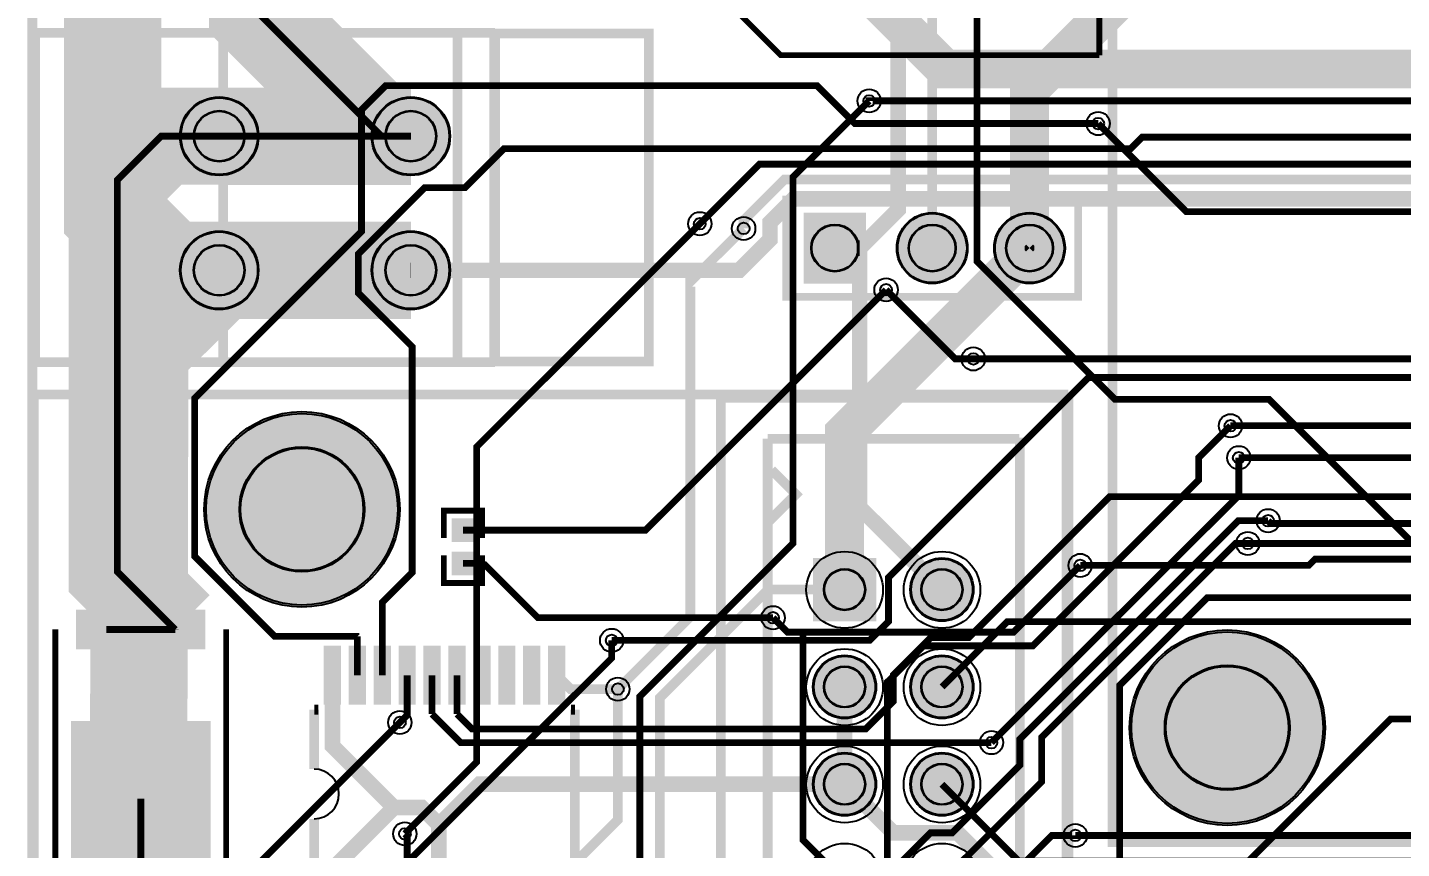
# Model space of a CAD drawing. Header units: millimetres. Extents: x 0 to 210, y -1 to 136.
# Drawn here: x -0.21 to 35.64, y 64.03 to 85.46 of the extents above; entities that cross this region are included whole.
import ezdxf

# ---------------------------------------------------------------- set-up
doc = ezdxf.new("R2010")
doc.units = ezdxf.units.MM
for name, color, linetype, true_color in [('BoardOutLine', 7, 'Continuous', 0xff00ff), ('BottomLayer', 7, 'Continuous', 0x0000ff), ('BottomSolderMaskLayer', 7, 'Continuous', 0xaa00ff), ('Document', 7, 'Continuous', 0xffffff), ('Hole', 7, 'Continuous', 0x222222), ('Multi-Layer', 7, 'Continuous', 0xc0c0c0), ('TopLayer', 7, 'Continuous', 0xff0000), ('TopPasteMaskLayer', 7, 'Continuous', 0x808080), ('TopSilkLayer', 7, 'Continuous', 0xffcc00), ('TopSolderMaskLayer', 7, 'Continuous', 0x800080)]:
    doc.layers.add(name, color=color, linetype=linetype, true_color=true_color)

msp = doc.modelspace()

# ---------------------------------------------------------------- hatches: boundary and pattern name
at = {"layer": 'BottomSolderMaskLayer'}
for points in [[(3.764389128778191, 82.62456184912367, 1), (5.815189230378394, 82.62456184912367, 1)], [(8.764389128778191, 82.62456184912367, 1), (10.815189230378394, 82.62456184912367, 1)], [(20.040233680467054, 80.62971805943607), (21.665836931673766, 80.62971805943607), (21.665836931673766, 78.77891795783592), (20.040233680467054, 78.77891795783592)], [(22.467640335280556, 79.70431800863605, 1), (24.318440436880756, 79.70431800863605, 1)], [(25.00764541529069, 79.70431800863605, 1), (26.85844551689089, 79.70431800863605, 1)], [(3.764389128778191, 79.12443484886967, 1), (5.815189230378394, 79.12443484886967, 1)], [(8.764389128778191, 79.12443484886967, 1), (10.815189230378394, 79.12443484886967, 1)], [(4.398501397002633, 72.88440436880865, 1), (9.500101600203038, 72.88440436880865, 1)], [(21.932839039871396, 71.61534243713652), (21.932839039871396, 69.96454233553641), (20.2820389382714, 69.96454233553641), (20.2820389382714, 71.61534243713652)], [(22.82214884429744, 70.7899161798324, 1), (24.472948945897645, 70.7899161798324, 1)], [(28.541503683007363, 67.18590297180594, 1), (33.64310388620777, 67.18590297180594, 1)], [(20.28214376428731, 68.24991109982227, 1), (21.932943865887513, 68.24991109982227, 1)], [(22.82214884429744, 68.24991109982227, 1), (24.472948945897645, 68.24991109982227, 1)], [(20.28214376428731, 65.70990601981202, 1), (21.932943865887513, 65.70990601981202, 1)], [(22.82214884429744, 65.70990601981202, 1), (24.472948945897645, 65.70990601981202, 1)]]:
    msp.add_hatch(color=256, dxfattribs=at).paths.add_polyline_path(points)
at = {"layer": 'Document'}
msp.add_hatch(color=256, dxfattribs=at).paths.add_polyline_path([(2.7027686055371305, 67.53771907543808), (2.2027686055371305, 68.03771907543819), (3.2027686055371305, 68.03771907543819)])
at = {"layer": 'Multi-Layer'}
for points in [[(3.7897891795782925, 82.62456184912367, 1), (5.7897891795782925, 82.62456184912367, 1)], [(8.789789179578293, 82.62456184912367, 1), (10.789789179578293, 82.62456184912367, 1)], [(20.065633731267326, 80.60431800863603), (21.640436880873494, 80.60431800863603), (21.640436880873494, 78.80431800863596), (20.065633731267326, 78.80431800863596)], [(22.493040386080658, 79.70431800863605, 1), (24.293040386080655, 79.70431800863605, 1)], [(25.03304546609079, 79.70431800863605, 1), (26.833045466090788, 79.70431800863605, 1)], [(3.7897891795782925, 79.12443484886967, 1), (5.7897891795782925, 79.12443484886967, 1)], [(8.789789179578293, 79.12443484886967, 1), (10.789789179578293, 79.12443484886967, 1)], [(21.907442214884213, 71.5899415798832), (21.907442214884213, 69.98994157988318), (20.307442214884304, 69.98994157988318), (20.307442214884304, 71.5899415798832)], [(22.847548895097542, 70.7899161798324, 1), (24.447548895097544, 70.7899161798324, 1)], [(20.30754381508741, 68.24991109982227, 1), (21.90754381508741, 68.24991109982227, 1)], [(22.847548895097542, 68.24991109982227, 1), (24.447548895097544, 68.24991109982227, 1)], [(20.30754381508741, 65.70990601981202, 1), (21.90754381508741, 65.70990601981202, 1)], [(22.847548895097542, 65.70990601981202, 1), (24.447548895097544, 65.70990601981202, 1)]]:
    msp.add_hatch(color=256, dxfattribs=at).paths.add_polyline_path(points)
at = {"layer": 'TopLayer'}
for points in [[(11.420218440436884, 72.05651511303017), (10.880213360426524, 72.05651511303017), (10.880213360426524, 72.62214884429773), (11.420218440436884, 72.62214884429773)], [(11.420218440436884, 71.75648971297937), (10.880213360426524, 71.75648971297937), (10.880213360426524, 71.19085598171205), (11.420218440436884, 71.19085598171205)], [(1.0927609855218634, 69.2475488950978), (1.0927609855218634, 70.2475488950978), (2.5927609855218634, 70.2475488950978), (2.5927609855218634, 69.2475488950978)], [(2.8927863855726628, 69.2475488950978), (2.8927863855726628, 70.2475488950978), (4.392786385572663, 70.2475488950978), (4.392786385572663, 69.2475488950978)], [(7.5441706883411825, 69.302794005588), (7.9439674879349695, 69.302794005588), (7.9439674879349695, 67.80927101854206), (7.5441706883411825, 67.80927101854206)], [(8.194411988823731, 69.302794005588), (8.594208788417518, 69.302794005588), (8.594208788417518, 67.80927101854206), (8.194411988823731, 67.80927101854206)], [(8.84414528829052, 69.302794005588), (9.244196088392073, 69.302794005588), (9.244196088392073, 67.80927101854206), (8.84414528829052, 67.80927101854206)], [(9.494132588265074, 69.302794005588), (9.894183388366628, 69.302794005588), (9.894183388366628, 67.80927101854206), (9.494132588265074, 67.80927101854206)], [(10.14411988823963, 69.302794005588), (10.544170688341183, 69.302794005588), (10.544170688341183, 67.80927101854206), (10.14411988823963, 67.80927101854206)], [(10.794107188214184, 69.302794005588), (11.194157988315737, 69.302794005588), (11.194157988315737, 67.80927101854206), (10.794107188214184, 67.80927101854206)], [(11.444094488188739, 69.302794005588), (11.84414528829052, 69.302794005588), (11.84414528829052, 67.80927101854206), (11.444094488188739, 67.80927101854206)], [(12.094081788163521, 69.302794005588), (12.494132588265074, 69.302794005588), (12.494132588265074, 67.80927101854206), (12.094081788163521, 67.80927101854206)], [(12.744069088138076, 69.302794005588), (13.14411988823963, 69.302794005588), (13.14411988823963, 67.80927101854206), (12.744069088138076, 67.80927101854206)], [(13.39405638811263, 69.302794005588), (13.794107188214412, 69.302794005588), (13.794107188214412, 67.80927101854206), (13.39405638811263, 67.80927101854206)], [(4.542773685547218, 63.32791465582932), (4.542773685547218, 67.3279146558292), (0.9427736855473086, 67.3279146558292), (0.9427736855473086, 63.32791465582932)]]:
    msp.add_hatch(color=256, dxfattribs=at).paths.add_polyline_path(points)
at = {"layer": 'TopPasteMaskLayer'}
for points in [[(11.380213360426524, 72.04150368300736), (10.920218440436656, 72.04150368300736), (10.880213360426524, 72.08150876301761), (10.880213360426524, 72.5821437642876), (10.920218440436656, 72.62214884429773), (11.380213360426524, 72.62214884429773), (11.420218440436884, 72.5821437642876), (11.420218440436884, 72.08150876301761)], [(11.380213360426524, 71.77150114300218), (10.920218440436656, 71.77150114300218), (10.880213360426524, 71.73149606299216), (10.880213360426524, 71.23086106172207), (10.920218440436656, 71.19085598171205), (11.380213360426524, 71.19085598171205), (11.420218440436884, 71.23086106172207), (11.420218440436884, 71.73149606299216)], [(1.0927609855218634, 69.2475488950978), (1.0927609855218634, 70.2475488950978), (2.5927609855218634, 70.2475488950978), (2.5927609855218634, 69.2475488950978)], [(2.8927863855726628, 69.2475488950978), (2.8927863855726628, 70.2475488950978), (4.392786385572663, 70.2475488950978), (4.392786385572663, 69.2475488950978)], [(7.5441706883411825, 69.302794005588), (7.9439674879349695, 69.302794005588), (7.9439674879349695, 67.80927101854206), (7.5441706883411825, 67.80927101854206)], [(8.194411988823731, 69.302794005588), (8.594208788417518, 69.302794005588), (8.594208788417518, 67.80927101854206), (8.194411988823731, 67.80927101854206)], [(8.84414528829052, 69.302794005588), (9.244196088392073, 69.302794005588), (9.244196088392073, 67.80927101854206), (8.84414528829052, 67.80927101854206)], [(9.494132588265074, 69.302794005588), (9.894183388366628, 69.302794005588), (9.894183388366628, 67.80927101854206), (9.494132588265074, 67.80927101854206)], [(10.14411988823963, 69.302794005588), (10.544170688341183, 69.302794005588), (10.544170688341183, 67.80927101854206), (10.14411988823963, 67.80927101854206)], [(10.794107188214184, 69.302794005588), (11.194157988315737, 69.302794005588), (11.194157988315737, 67.80927101854206), (10.794107188214184, 67.80927101854206)], [(11.444094488188739, 69.302794005588), (11.84414528829052, 69.302794005588), (11.84414528829052, 67.80927101854206), (11.444094488188739, 67.80927101854206)], [(12.094081788163521, 69.302794005588), (12.494132588265074, 69.302794005588), (12.494132588265074, 67.80927101854206), (12.094081788163521, 67.80927101854206)], [(12.744069088138076, 69.302794005588), (13.14411988823963, 69.302794005588), (13.14411988823963, 67.80927101854206), (12.744069088138076, 67.80927101854206)], [(13.39405638811263, 69.302794005588), (13.794107188214412, 69.302794005588), (13.794107188214412, 67.80927101854206), (13.39405638811263, 67.80927101854206)], [(4.542773685547218, 63.32791465582932), (4.542773685547218, 67.3279146558292), (0.9427736855473086, 67.3279146558292), (0.9427736855473086, 63.32791465582932)]]:
    msp.add_hatch(color=256, dxfattribs=at).paths.add_polyline_path(points)
at = {"layer": 'TopSilkLayer'}
msp.add_hatch(color=256, dxfattribs=at).paths.add_polyline_path([(2.7227584455167744, 67.54767589535174), (2.2227584455167744, 68.04767589535174), (3.2227584455167744, 68.04767589535174)])
at = {"layer": 'TopSolderMaskLayer'}
for points in [[(3.764389128778191, 82.62456184912367, 1), (5.815189230378394, 82.62456184912367, 1)], [(8.764389128778191, 82.62456184912367, 1), (10.815189230378394, 82.62456184912367, 1)], [(20.040233680467054, 80.62971805943607), (21.665836931673766, 80.62971805943607), (21.665836931673766, 78.77891795783592), (20.040233680467054, 78.77891795783592)], [(22.467640335280556, 79.70431800863605, 1), (24.318440436880756, 79.70431800863605, 1)], [(25.00764541529069, 79.70431800863605, 1), (26.85844551689089, 79.70431800863605, 1)], [(3.764389128778191, 79.12443484886967, 1), (5.815189230378394, 79.12443484886967, 1)], [(8.764389128778191, 79.12443484886967, 1), (10.815189230378394, 79.12443484886967, 1)], [(4.398501397002633, 72.88440436880865, 1), (9.500101600203038, 72.88440436880865, 1)], [(11.4444665356325, 72.0299107700755), (10.855965265230907, 72.0299107700755), (10.855965265230907, 72.64875557672099), (11.4444665356325, 72.64875557672099)], [(11.4444665356325, 71.78309405593404), (10.855965265230907, 71.78309405593404), (10.855965265230907, 71.16424924928867), (11.4444665356325, 71.16424924928867)], [(21.932839039871396, 71.61534243713652), (21.932839039871396, 69.96454233553641), (20.2820389382714, 69.96454233553641), (20.2820389382714, 71.61534243713652)], [(22.82214884429744, 70.7899161798324, 1), (24.472948945897645, 70.7899161798324, 1)], [(1.0546551028585327, 69.23061724833121), (1.0546551028585327, 70.26448398273135), (2.6308552552588935, 70.26448398273135), (2.6308552552588935, 69.23061724833121)], [(2.8546895351853436, 69.23061724833121), (2.8546895351853436, 70.26448398273135), (4.4308896875857045, 70.26448398273135), (4.4308896875857045, 69.23061724833121)], [(28.541503683007363, 67.18590297180594, 1), (33.64310388620777, 67.18590297180594, 1)], [(7.5187835407928105, 69.32819578428268), (7.9693546354833416, 69.32819578428268), (7.9693546354833416, 67.78387269563655), (7.5187835407928105, 67.78387269563655)], [(8.169024841275359, 69.32819578428268), (8.61959593596589, 69.32819578428268), (8.61959593596589, 67.78387269563655), (8.169024841275359, 67.78387269563655)], [(8.818725882612853, 69.32819578428268), (9.269583235940445, 69.32819578428268), (9.269583235940445, 67.78387269563655), (8.818725882612853, 67.78387269563655)], [(9.468713182587635, 69.32819578428268), (9.919570535915, 69.32819578428268), (9.919570535915, 67.78387269563655), (9.468713182587635, 67.78387269563655)], [(10.118732740691257, 69.32819578428268), (10.56959009401885, 69.32819578428268), (10.56959009401885, 67.78387269563655), (10.118732740691257, 67.78387269563655)], [(10.768687782536745, 69.32819578428268), (11.219545135864337, 69.32819578428268), (11.219545135864337, 67.78387269563655), (10.768687782536745, 67.78387269563655)], [(11.4186750825113, 69.32819578428268), (11.869532435838892, 69.32819578428268), (11.869532435838892, 67.78387269563655), (11.4186750825113, 67.78387269563655)], [(12.068662382486082, 69.32819578428268), (12.519519735813446, 69.32819578428268), (12.519519735813446, 67.78387269563655), (12.068662382486082, 67.78387269563655)], [(12.718649682460637, 69.32819578428268), (13.169507035788001, 69.32819578428268), (13.169507035788001, 67.78387269563655), (12.718649682460637, 67.78387269563655)], [(13.368636982435191, 69.32819578428268), (13.819494335762784, 69.32819578428268), (13.819494335762784, 67.78387269563655), (13.368636982435191, 67.78387269563655)], [(20.28214376428731, 68.24991109982227, 1), (21.932943865887513, 68.24991109982227, 1)], [(22.82214884429744, 68.24991109982227, 1), (24.472948945897645, 68.24991109982227, 1)], [(4.565633408686153, 63.29969273558629), (4.565633408686153, 67.3561372929197), (0.9199133172458005, 67.3561372929197), (0.9199133172458005, 63.29969273558629)], [(20.28214376428731, 65.70990601981202, 1), (21.932943865887513, 65.70990601981202, 1)], [(22.82214884429744, 65.70990601981202, 1), (24.472948945897645, 65.70990601981202, 1)]]:
    msp.add_hatch(color=256, dxfattribs=at).paths.add_polyline_path(points)

# ---------------------------------------------------------------- linework, layer by layer
at = {"layer": 'BoardOutLine', "const_width": 0.25400050800101603}
msp.add_lwpolyline([(-0.08600457200918754, 135.62519685039376), (209.9139954279908, 135.62519685039376), (209.9139954279908, -0.3748031496063504), (-0.08600457200918754, -0.3748031496063504), (-0.08600457200918754, 135.62519685039376)], close=True, dxfattribs=at)
at = {"layer": 'BottomLayer'}
for points, const_width in [([(9.40017780035555, 125.70393700787406), (9.73037846075681, 125.70393700787406), (23.393065786131274, 112.04124968249937), (23.393065786131274, 79.70444500888993)], 0.25400050800101603), ([(42.417703835407565, 69.95082550165102), (41.14643129286242, 68.67955295910588), (39.256413512827066, 68.67955295910588), (32.181483362966674, 75.75448310896616), (28.163449326898444, 75.75448310896616), (24.56172212344427, 79.35621031242067), (24.56172212344427, 118.56576073152144), (25.748666497332806, 119.7527051054102)], 0.17780035560071122), ([(22.50482600965188, 111.93812547625089), (22.50482600965188, 80.70825501651007), (21.501016002031974, 79.70444500888993)], 0.40640081280162565), ([(4.790043180086286, 102.99870459740919), (2.0061976123952263, 100.21485902971813), (2.0061976123952263, 80.61109982219955), (3.4946405892810617, 79.12265684531371), (4.790043180086286, 79.12265684531371)], 2.54000508001016), ([(4.790068580136904, 102.99883159766318), (2.006223012445844, 100.21498602997201), (2.006223012445844, 80.61122682245366), (3.4946659893319065, 79.1227838455676), (4.787782575564961, 79.1227838455676)], 0.40640081280162565), ([(61.696723393446746, 97.10439420878834), (56.59131318262621, 91.99898399796791), (34.08686817373632, 91.99898399796791), (25.933299466598783, 83.8454152908306), (25.933299466598783, 79.70533401066803)], 1.0160020320040641), ([(33.56197612395226, 91.47406654813301), (25.933324866649627, 83.8454152908306), (25.933324866649627, 79.70546101092202)], 0.25400050800101603), ([(5.790805181610267, 87.47673355346706), (5.790805181610267, 85.86129032258066), (9.028270256540509, 82.62382524765053), (9.789814579629137, 82.62382524765053)], 2.54000508001016), ([(5.790830581661112, 87.47686055372117), (5.790830581661112, 85.86141732283465), (9.02755905511799, 82.62468884937766)], 0.17780035560071122), ([(4.789662179324296, 82.62468884937766), (9.789662179324296, 82.62468884937766)], 2.54000508001016), ([(21.749174498348793, 83.54645669291335), (19.76111252222495, 81.55839471678951), (19.76111252222495, 71.99959359918716), (15.76492252984508, 68.00340360680718), (15.76492252984508, 58.41590043180088), (14.555626111252195, 57.20660401320811), (14.555626111252195, 56.76515113030223)], 0.17780035560071122), ([(27.724028448056742, 82.95463550927104), (30.021463042925916, 80.65720091440187), (42.921132842265706, 80.65720091440187), (43.71793243586467, 79.86040132080257), (49.69735839471673, 79.86040132080257), (50.873634747269534, 78.68412496824988)], 0.17780035560071122), ([(4.789560579120916, 82.62468884937766), (4.789814579629137, 82.62468884937766)], 0.17780035560071122), ([(4.789814579629137, 82.62468884937766), (9.02755905511799, 82.62468884937766)], 0.17780035560071122), ([(9.02755905511799, 82.62468884937766), (9.789560579120916, 82.62468884937766)], 0.17780035560071122), ([(9.02755905511799, 82.62468884937766), (9.028321056641971, 82.62392684785368), (9.789814579629137, 82.62392684785368)], 0.17780035560071122), ([(9.789560579120916, 82.62468884937766), (9.789814579629137, 82.62468884937766)], 0.17780035560071122), ([(8.686410972821704, 11.241021082042153), (3.9112014224026552, 11.241021082042153), (2.5395986791972973, 12.612623825247624), (2.717399034797836, 77.05255270510543), (4.790043180086286, 79.12265684531371)], 2.54000508001016), ([(4.789662179324296, 79.12456184912367), (9.789662179324296, 79.12456184912367)], 2.54000508001016), ([(17.330073660147036, 80.33944627889252), (11.50787401574803, 74.51724663449329), (11.50787401574803, 66.28940817881642), (9.633350266700518, 64.4148844297689)], 0.17780035560071122), ([(18.473583947167754, 80.21600203200398), (17.083185166370185, 78.82560325120653), (17.082931165862192, 78.82560325120653), (17.082931165862192, 70.08366776733544), (15.191389382778652, 68.19212598425202)], 0.25400050800101603), ([(20.85306070612114, 79.70444500888993), (21.42303784607566, 79.70444500888993)], 0.40640081280162565), ([(21.501016002031974, 79.70444500888993), (21.42303784607566, 79.70444500888993)], 0.40640081280162565), ([(21.501016002031974, 79.70444500888993), (21.501016002031974, 72.93660147320293), (23.647574295148388, 70.79004318008629)], 0.40640081280162565), ([(25.933070866141634, 79.70444500888993), (25.933324866649627, 79.70469900939804), (25.933324866649627, 79.70546101092202)], 0.25400050800101603), ([(4.787782575564961, 79.1227838455676), (4.790068580136904, 79.1227838455676), (2.717424434848681, 77.05267970535942), (2.539624079248142, 12.612750825501621), (3.9112268224535, 11.24114808229615), (8.68643637287255, 11.24114808229615)], 0.40640081280162565), ([(4.787782575564961, 79.1227838455676), (4.789560579120916, 79.12456184912367)], 0.40640081280162565), ([(4.789560579120916, 79.12456184912367), (4.789814579629137, 79.12456184912367)], 0.40640081280162565), ([(4.789814579629137, 79.12456184912367), (9.789560579120916, 79.12456184912367)], 0.40640081280162565), ([(9.789560579120916, 79.12456184912367), (9.789814579629137, 79.12456184912367)], 0.40640081280162565), ([(22.190119380238684, 78.61503683007368), (23.99326898653794, 76.81188722377442), (24.466979933959692, 76.81188722377442)], 0.17780035560071122), ([(17.305943611887187, 58.54975869951738), (20.6562103124204, 61.90002540005071), (21.352933705867372, 61.90002540005071), (22.2205994411986, 62.76769113538228), (22.2205994411986, 68.37221234442472), (23.1703073406145, 69.32192024384051), (26.019939039877954, 69.32192024384051), (30.34556769113533, 73.64754889509777), (30.34556769113533, 74.23632207264416), (31.175895351790587, 75.06664973329941)], 0.17780035560071122), ([(24.939674879349468, 66.79537719075438), (31.393319786639495, 73.24902209804418), (31.393319786639495, 74.23200406400815)], 0.17780035560071122), ([(21.107569215138255, 60.63002286004564), (22.57823215646431, 62.1006858013717), (22.57823215646431, 63.66786893573783), (23.350393700787208, 64.44003048006084), (23.915290830581625, 64.44003048006084), (25.678054356108532, 66.20279400558798), (25.678054356108532, 66.88580137160272), (31.380365760731365, 72.58811277622556), (32.15811531623058, 72.58811277622556)], 0.17780035560071122), ([(23.647574295148388, 63.170027940055775), (26.24803149606305, 65.77048514097032), (26.24803149606305, 66.93279146558291), (31.309499618999098, 71.99425958851907), (31.628778257556405, 71.99425958851907)], 0.17780035560071122), ([(20.023495046990092, 69.67955295910588), (25.513970027939877, 69.67955295910588), (27.255397510794865, 71.42098044196086)], 0.17780035560071122), ([(21.107569215138255, 70.79004318008629), (19.1108712217424, 70.79004318008629), (16.28460756921504, 67.96377952755904), (16.28460756921504, 58.018643637287255), (15.81496062992096, 57.5489966979934)], 0.25400050800101603), ([(21.107569215138255, 53.01000762001513), (22.578994157988063, 54.48143256286505), (22.578994157988063, 56.148945897891736), (23.25006350012677, 56.82001524003044), (24.006985013969825, 56.82001524003044), (28.284861569723034, 61.09789179578354), (28.284861569723034, 68.29423418846841), (30.56807213614411, 70.57744475488948), (36.54749809499617, 70.57744475488948)], 0.17780035560071122), ([(20.023495046990092, 69.67955295910588), (19.616332232664263, 69.67955295910588), (19.24066548133078, 70.05521971043947)], 0.17780035560071122), ([(21.107569215138255, 63.170027940055775), (20.023495046990092, 64.25410210820417), (20.023495046990092, 69.67955295910588)], 0.17780035560071122), ([(9.289941579883134, 61.10830581661162), (9.289941579883134, 63.26045212090423), (15.031115062230128, 69.00162560325123), (15.031115062230128, 69.46365252730504)], 0.17780035560071122), ([(15.191389382778652, 68.19212598425202), (15.191389382778652, 64.77810515621024), (14.032131064262103, 63.618846837693695)], 0.25400050800101603), ([(21.107569215138255, 68.25003810007615), (21.107569215138255, 65.71003302006602)], 0.40640081280162565), ([(15.698374396748704, 3.9216154432308485), (14.837058674117316, 3.9216154432308485), (11.327279654559106, 7.431394462788944), (11.327279654559106, 20.05344170688329), (10.909956819913532, 20.47076454152898), (10.909956819913532, 33.22540005080009), (10.097409194818283, 34.03794767589534), (10.097409194818283, 39.75803911607818), (5.491363982727762, 44.3640843281687), (5.491363982727762, 63.31023622047246), (9.50279400558793, 67.32166624333252)], 0.17780035560071122), ([(39.87769875539743, 67.41082042164089), (35.355981711963295, 67.41082042164089), (29.438785877571718, 61.49362458724909)], 0.17780035560071122), ([(27.127889255778427, 64.37246634493272), (27.127889255778427, 64.37221234442461), (26.51778003556001, 64.37221234442461), (24.045593091185992, 61.90002540005071), (23.338963677927268, 61.90002540005071), (22.22136144272281, 60.782423164846364), (22.22136144272281, 59.20381000761995), (21.107569215138255, 58.09001778003551)], 0.17780035560071122)]:
    msp.add_lwpolyline(points, dxfattribs=dict(at, const_width=const_width))
at = {"layer": 'BottomSolderMaskLayer'}
for centre, radius in [((4.7897891795782925, 82.62456184912367), 1.0254000508001015), ((9.789789179578293, 82.62456184912367), 1.0254000508001015), ((4.789662179324296, 82.62458724917451), 0.6665230556267565), ((9.789662179324296, 82.62458724917451), 0.6665230556267565), ((20.853035306070524, 79.70431800863605), 0.6193548387096774), ((23.393040386080656, 79.70431800863605), 0.9254000508001016), ((23.393040386080656, 79.70431800863605), 0.6169333672000678), ((25.93304546609079, 79.70431800863605), 0.9254000508001016), ((25.93304546609079, 79.70431800863605), 0.6169333672000678), ((4.7897891795782925, 79.12443484886967), 1.0254000508001015), ((9.789789179578293, 79.12443484886967), 1.0254000508001015), ((4.789662179324296, 79.12456184912367), 0.6665230556267565), ((9.789662179324296, 79.12456184912367), 0.6665230556267565), ((6.949301498602836, 72.88440436880865), 2.550800101600203), ((6.948158496316864, 72.88435356870707), 1.63251206502413), ((23.647548895097543, 70.7899161798324), 0.8254000508001016), ((21.10744221488426, 70.78994157988313), 0.5416622317115601), ((23.64744729489439, 70.78994157988313), 0.5416622317115601), ((31.092303784607566, 67.18590297180594), 2.550800101600203), ((21.10754381508741, 68.24991109982227), 0.8254000508001016), ((23.647548895097543, 68.24991109982227), 0.8254000508001016), ((21.10744221488426, 68.249936499873), 0.5416622317115601), ((23.64744729489439, 68.249936499873), 0.5416622317115601), ((31.09146558293105, 67.18585217170425), 1.63251206502413), ((21.10754381508741, 65.70990601981202), 0.8254000508001016), ((23.647548895097543, 65.70990601981202), 0.8254000508001016), ((21.10744221488426, 65.70993141986276), 0.5416622317115601), ((23.64744729489439, 65.70993141986276), 0.5416622317115601)]:
    msp.add_circle(centre, radius, dxfattribs=at)
at = {"layer": 'Hole'}
for centre in [(21.74914909829795, 83.54632969265936), (27.724003048005898, 82.95450850901705), (17.33004826009619, 80.33931927863853), (18.47355854711691, 80.21587503174999), (22.19009398018784, 78.61490982981968), (24.466954533909075, 76.81176022352054), (31.17586995173974, 75.06652273304553), (31.39329438658865, 74.23187706375415), (32.15808991617973, 72.58798577597156), (31.628752857505788, 71.99413258826519), (27.25537211074402, 71.42085344170687), (19.240640081280162, 70.05509271018548), (15.031089662179284, 69.46352552705105), (15.191363982728035, 68.19199898399802), (9.502768605537085, 67.3215392430784), (24.93964947929885, 66.79525019050027), (9.633324866649673, 64.4147574295148), (27.127863855727583, 64.37233934467872)]:
    msp.add_circle(centre, 0.15240030480060962, dxfattribs=at)
at = {"layer": 'Multi-Layer'}
for centre, radius in [((4.7897891795782925, 82.62456184912367), 1), ((9.789789179578293, 82.62456184912367), 1), ((21.74914909829795, 83.54632969265936), 0.30480060960121924), ((4.789662179324296, 82.62458724917451), 0.6500127000254001), ((9.789662179324296, 82.62458724917451), 0.6500127000254001), ((27.724003048005898, 82.95450850901705), 0.30480060960121924), ((17.33004826009619, 80.33931927863853), 0.30480060960121924), ((18.47355854711691, 80.21587503174999), 0.30480060960121924), ((23.393040386080656, 79.70431800863605), 0.9000000000000001), ((25.93304546609079, 79.70431800863605), 0.9000000000000001), ((4.7897891795782925, 79.12443484886967), 1), ((9.789789179578293, 79.12443484886967), 1), ((20.853035306070524, 79.70431800863605), 0.6000000000000001), ((23.393040386080656, 79.70431800863605), 0.6000000000000001), ((25.93304546609079, 79.70431800863605), 0.6000000000000001), ((4.789662179324296, 79.12456184912367), 0.6500127000254001), ((9.789662179324296, 79.12456184912367), 0.6500127000254001), ((22.19009398018784, 78.61490982981968), 0.30480060960121924), ((24.466954533909075, 76.81176022352054), 0.30480060960121924), ((6.949301498602836, 72.88440436880865), 2.5), ((31.17586995173974, 75.06652273304553), 0.30480060960121924), ((6.948158496316864, 72.88435356870707), 1.6), ((31.39329438658865, 74.23187706375415), 0.30480060960121924), ((32.15808991617973, 72.58798577597156), 0.30480060960121924), ((31.628752857505788, 71.99413258826519), 0.30480060960121924), ((27.25537211074402, 71.42085344170687), 0.30480060960121924), ((23.647548895097543, 70.7899161798324), 0.8), ((21.10744221488426, 70.78994157988313), 0.5249936499873), ((23.64744729489439, 70.78994157988313), 0.5249936499873), ((19.240640081280162, 70.05509271018548), 0.30480060960121924), ((15.031089662179284, 69.46352552705105), 0.30480060960121924), ((31.092303784607566, 67.18590297180594), 2.5), ((21.10754381508741, 68.24991109982227), 0.8), ((23.647548895097543, 68.24991109982227), 0.8), ((15.191363982728035, 68.19199898399802), 0.30480060960121924), ((21.10744221488426, 68.249936499873), 0.5249936499873), ((23.64744729489439, 68.249936499873), 0.5249936499873), ((31.09146558293105, 67.18585217170425), 1.6), ((9.502768605537085, 67.3215392430784), 0.30480060960121924), ((24.93964947929885, 66.79525019050027), 0.30480060960121924), ((21.10754381508741, 65.70990601981202), 0.8), ((23.647548895097543, 65.70990601981202), 0.8), ((21.10744221488426, 65.70993141986276), 0.5249936499873), ((23.64744729489439, 65.70993141986276), 0.5249936499873), ((9.633324866649673, 64.4147574295148), 0.30480060960121924), ((27.127863855727583, 64.37233934467872), 0.30480060960121924)]:
    msp.add_circle(centre, radius, dxfattribs=at)
at = {"layer": 'TopLayer'}
for points, const_width in [([(18.134899669799097, 89.96708153416296), (23.723012446024768, 84.37896875793751), (44.348488696977256, 84.37896875793751), (47.19326898653776, 87.22374904749813), (50.72273304546593, 87.22374904749813)], 1.0160020320040641), ([(18.13525527051047, 89.96682753365508), (23.723012446024768, 84.37907035814067), (44.34861569723125, 84.37907035814067), (47.19316738633461, 87.22387604775213), (50.722758445516774, 87.22387604775213)], 0.40640081280162565), ([(48.51930403860797, 85.51292862585728), (46.55308610617203, 83.54671069342146), (21.749174498348793, 83.54671069342146), (21.749174498348793, 83.54645669291335)], 0.17780035560071122), ([(4.790043180086286, 82.62532385064776), (3.276200152400179, 82.62532385064776), (2.133197866395676, 81.48232156464314), (2.133197866395676, 71.25880111760227), (3.6419608839216835, 69.7474980949961)], 2.54000508001016), ([(8.39433578867147, 69.56982473964956), (8.392811785623508, 69.57134874269752), (6.232537465074756, 69.57134874269752), (4.148717297434359, 71.6551689103378), (4.148717297434359, 75.78343916687834), (8.503048006095923, 80.13776987553968), (8.503048006095923, 83.31607823215643), (9.128651257302408, 83.94168148336291), (20.389763779527357, 83.94168148336291), (21.376809753619227, 82.95463550927104), (27.724028448056742, 82.95463550927104)], 0.17780035560071122), ([(4.789814579629137, 82.62545085090164), (3.2762255524510238, 82.62545085090164), (2.1332232664462936, 81.48244856489703), (2.1332232664462936, 71.25892811785616), (3.6419862839725283, 69.74762509525021)], 0.17780035560071122), ([(4.789814579629137, 82.62468884937766), (4.789814579629137, 82.62545085090164)], 0.17780035560071122), ([(4.790068580136904, 82.62545085090164), (4.789814579629137, 82.62545085090164)], 0.17780035560071122), ([(43.24599949199887, 82.51546863093722), (43.16268732537469, 82.59878079756152), (28.872110744221345, 82.59878079756152), (28.574422148844178, 82.30109220218446), (12.226187452374916, 82.30109220218446), (11.206121412242737, 81.2810261620524), (10.152019304038504, 81.2810261620524), (8.419989839979507, 79.5489966979934), (8.419989839979507, 78.5352806705614), (9.822580645161224, 77.13268986537969), (9.822580645161224, 71.23657607315215), (9.044323088646024, 70.45831851663706), (9.044323088646024, 68.55610871221745)], 0.17780035560071122), ([(42.35217170434339, 82.02550165100331), (42.22009144018284, 81.89342138684276), (18.8840487680975, 81.89342138684276), (17.330073660147036, 80.33944627889252)], 0.17780035560071122), ([(18.473583947167754, 80.21600203200398), (18.473583947167754, 80.42606045212096), (19.54495808991601, 81.49743459486922), (42.015621031241835, 81.49743459486922), (42.18224536449043, 81.33081026162051), (43.434213868427605, 81.33081026162051)], 0.25400050800101603), ([(9.789814579629137, 79.12456184912367), (18.354711709423327, 79.12456184912367), (19.1611633223265, 79.93101346202695), (19.1611633223265, 80.37602235204474), (19.77254254508489, 80.98740157480313), (40.037973075945956, 80.98740157480313), (40.40652781305539, 80.6188468376937)], 0.40640081280162565), ([(25.933299466598783, 79.70533401066803), (21.10754381508741, 74.87957835915665), (21.10754381508741, 70.7899161798324)], 1.0160020320040641), ([(25.93281686563364, 79.70495300990603), (21.107569215138255, 74.87970535941065), (21.107569215138255, 70.79004318008629)], 0.25400050800101603), ([(25.933324866649627, 79.70546101092202), (25.93281686563364, 79.70495300990603)], 0.25400050800101603), ([(25.933070866141634, 79.70444500888993), (25.93281686563364, 79.70469900939804), (25.93281686563364, 79.70495300990603)], 0.25400050800101603), ([(22.190119380238684, 78.61503683007368), (15.914528829057645, 72.33944627889264), (11.150241300482548, 72.33944627889264)], 0.17780035560071122), ([(24.466979933959692, 76.81188722377442), (47.33616967233911, 76.81188722377442)], 0.17780035560071122), ([(47.24422148844269, 75.06664973329941), (47.24422148844269, 75.32344424688858), (46.24218948437874, 76.32547625095242), (27.471043942087817, 76.32547625095242), (22.25133350266674, 71.10576581153168), (22.25133350266674, 69.95438150876294), (21.76060452120896, 69.46365252730504), (15.031115062230128, 69.46365252730504)], 0.17780035560071122), ([(43.434213868427605, 75.06664973329941), (31.175895351790587, 75.06664973329941)], 0.17780035560071122), ([(42.449961899923665, 74.23200406400815), (31.393319786639495, 74.23200406400815)], 0.17780035560071122), ([(10.994284988569916, 67.54239268478545), (11.383921767843276, 67.15275590551187), (21.65849631699257, 67.15275590551187), (22.377571755143435, 67.87183134366273), (22.377571755143435, 68.5627127254254), (23.354457708915106, 69.5395986791973), (24.34836169672326, 69.5395986791973), (28.024003048005852, 73.21524003048), (44.315849631699166, 73.21524003048), (44.861442722885386, 72.66964693929378), (59.97218694437379, 72.66964693929378)], 0.17780035560071122), ([(43.55689611379216, 72.51623063246132), (32.22999745999482, 72.51623063246132), (32.15811531623058, 72.58811277622556)], 0.17780035560071122), ([(31.628778257556405, 71.99425958851907), (43.268097536195, 71.99425958851907), (43.319405638811304, 71.942951485903), (43.794640589281016, 71.942951485903), (43.86855473710921, 72.0168656337313), (59.780162560324925, 72.0168656337313), (59.85966471932943, 72.09636779273558), (60.20993141986264, 72.09636779273558), (60.4011938023873, 72.28763017526035)], 0.17780035560071122), ([(11.150241300482548, 71.47381254762502), (11.68719837439653, 71.47381254762502)], 0.17780035560071122), ([(19.24066548133078, 70.05521971043947), (13.1057912115823, 70.05521971043947), (11.68719837439653, 71.47381254762502)], 0.17780035560071122), ([(27.255397510794865, 71.42098044196086), (33.21805943611889, 71.42098044196086), (33.382651765303535, 71.58557277114551), (58.56299212598401, 71.58557277114551), (60.19773939547872, 69.95082550165102)], 0.17780035560071122), ([(1.8431292862583177, 69.74851409702808), (3.6432308864616516, 69.74851409702808)], 2.54000508001016), ([(23.647574295148388, 68.25003810007615), (25.352425704851157, 69.95488950977892), (36.478155956311866, 69.95488950977892), (37.752222504444944, 68.68082296164596), (43.687706375412745, 68.68082296164596), (44.9577089154177, 69.95082550165102)], 0.17780035560071122), ([(50.03771907543819, 69.95082550165102), (48.76771653543301, 68.68082296164596), (44.375285750571265, 68.68082296164596), (43.687706375412745, 67.9932435864871), (43.687706375412745, 66.72044704089399), (41.33972567945125, 64.37246634493272), (27.127889255778427, 64.37246634493272)], 0.17780035560071122), ([(1.8439166878333708, 69.74864109728219), (1.842900685801169, 69.74762509525021)], 0.17780035560071122), ([(1.8431546863091626, 69.74864109728219), (1.8439166878333708, 69.74864109728219)], 0.17780035560071122), ([(1.8439166878333708, 69.74864109728219), (3.6424942849885156, 69.74864109728219)], 0.17780035560071122), ([(3.6424942849885156, 69.74762509525021), (3.6419862839725283, 69.74762509525021)], 0.17780035560071122), ([(3.6424942849885156, 69.74762509525021), (3.6424942849885156, 69.74864109728219)], 0.17780035560071122), ([(3.6424942849885156, 69.74864109728219), (3.6432562865124964, 69.74864109728219)], 0.17780035560071122), ([(3.642748285496509, 69.74762509525021), (3.6424942849885156, 69.74762509525021)], 0.17780035560071122), ([(8.39433578867147, 68.55610871221745), (8.39433578867147, 69.56982473964956)], 0.17780035560071122), ([(7.744094488188921, 68.55610871221745), (7.744094488188921, 67.42809245618491)], 0.40640081280162565), ([(9.50279400558793, 67.32166624333252), (9.694310388620579, 67.51318262636528), (9.694310388620579, 68.55610871221745)], 0.17780035560071122), ([(10.34404368808714, 68.55610871221745), (10.34404368808714, 67.54239268478545)], 0.17780035560071122), ([(10.994284988569916, 68.55610871221745), (10.994284988569916, 67.54239268478545)], 0.17780035560071122), ([(15.191389382778652, 68.19212598425202), (13.958216916433685, 68.19212598425202), (13.594234188468363, 68.55610871221745)], 0.25400050800101603), ([(7.744094488188921, 67.42809245618491), (7.744094488188921, 66.70698501396998), (9.348615697231253, 65.10246380492754)], 0.40640081280162565), ([(10.34404368808714, 67.54239268478545), (11.091059182118215, 66.79537719075438), (24.939674879349468, 66.79537719075438)], 0.17780035560071122), ([(127.32999745999473, 6.897612395224769), (7.060807721615447, 6.897612395224769), (2.742799085598108, 11.215621031241994), (2.7431800863600984, 60.70614681229358), (2.743307086614095, 60.70627381254758), (2.743307086614095, 65.32890525781056)], 2.54000508001016), ([(10.522606045211887, 64.64958089916183), (11.583058166116189, 65.71003302006602), (21.107569215138255, 65.71003302006602)], 0.40640081280162565), ([(21.107569215138255, 65.71003302006602), (22.377571755143435, 64.44003048006084), (24.062611125222247, 64.44003048006084), (25.632842265684303, 62.86979933959867), (25.632842265684303, 62.490576581153164), (27.89979679959356, 60.22362204724402), (30.70878841757667, 60.22362204724402), (31.97879095758185, 61.49362458724909)], 0.40640081280162565), ([(23.647574295148388, 65.71003302006602), (25.652400304800494, 63.70520701041403), (40.01536703073384, 63.70520701041403)], 0.17780035560071122), ([(2.7433324866647126, 63.01762763525528), (2.7428244856487254, 63.01813563627127), (2.7428244856487254, 65.32801625603247)], 0.17780035560071122), ([(2.7433324866647126, 63.01762763525528), (2.7433324866647126, 65.32903225806444)], 0.17780035560071122), ([(9.348615697231253, 65.10246380492754), (7.744094488188921, 63.497942595885206), (7.744094488188921, 63.484226568453096)], 0.40640081280162565), ([(10.522606045211887, 64.64958089916183), (10.069723139446069, 65.10246380492754), (9.348615697231253, 65.10246380492754)], 0.40640081280162565), ([(10.34404368808714, 63.484226568453096), (10.522606045211887, 63.66278892557784), (10.522606045211887, 64.64958089916183)], 0.40640081280162565), ([(9.633350266700518, 64.4148844297689), (9.694310388620579, 64.35392430784862), (9.694310388620579, 62.35621031242067)], 0.17780035560071122)]:
    msp.add_lwpolyline(points, dxfattribs=dict(at, const_width=const_width))
at = {"layer": 'TopSilkLayer', "const_width": 0.25400050800101603}
for points in [[(134.29626619253213, 64.20121920243832), (28.09639319278631, 64.20121920243832), (28.09639319278631, 135.5662433324867), (134.29626619253213, 135.5662433324867), (134.29626619253213, 64.20121920243832)], [(11.963017526034946, 85.30375920751851), (16.001625603251114, 85.30375920751851), (16.001625603251114, 76.7439420878843), (11.963017526034946, 76.7439420878843), (11.963017526034946, 85.30375920751851)]]:
    msp.add_lwpolyline(points, close=True, dxfattribs=at)
at = {"layer": 'TopSilkLayer'}
for points, const_width in [([(27.755676911353703, 84.7397002794005), (27.755676911353703, 88.88580137160272)], 0.15199390398780802), ([(27.755676911353703, 84.7397002794005), (19.439446278892547, 84.7397002794005), (17.30320040640072, 86.87594615189232)], 0.15240030480060962), ([(-0.010388620777348478, 85.32458724917456), (-0.010388620777348478, 76.72461264922538)], 0.25400050800101603), ([(11.989662179324341, 85.32458724917456), (-0.010363220726503641, 85.32458724917456)], 0.25400050800101603), ([(4.895123190246295, 85.32458724917456), (4.895123190246295, 83.85118110236226)], 0.25400050800101603), ([(11.009931419862596, 85.32458724917456), (11.009931419862596, 79.26974853949707)], 0.25400050800101603), ([(11.989662179324341, 85.32458724917456), (11.989662179324341, 76.72461264922538)], 0.25400050800101603), ([(4.895123190246295, 81.39799339598676), (4.895123190246295, 76.85115570231142)], 0.25400050800101603), ([(21.488036576073227, 80.97432054864112), (19.58303276606557, 80.97432054864112), (19.58303276606557, 78.43431546863098), (27.20304800609597, 78.43431546863098), (27.20304800609597, 80.97432054864112)], 0.20320040640081283), ([(27.20304800609597, 80.97432054864112), (21.488036576073227, 80.97432054864112)], 0.20299974599949203), ([(11.009931419862596, 78.9794005588011), (11.009931419862596, 76.72461264922538)], 0.25400050800101603), ([(11.989662179324341, 76.72461264922538), (-0.010388620777348478, 76.72461264922538)], 0.25400050800101603), ([(26.94904749809507, 75.88450596901191), (-0.05095250190515799, 75.88450596901191)], 0.25400050800101603), ([(-0.05095250190515799, 75.88450596901191), (-0.05095250190515799, 35.204495808991624), (26.94904749809507, 35.204495808991624)], 0.25400050800101603), ([(26.94904749809507, 35.204495808991624), (26.94904749809507, 75.88450596901191)], 0.25400050800101603), ([(17.881635763271333, 75.79375158750315), (17.881635763271333, 35.30487680975364)], 0.25400050800101603), ([(17.881635763271333, 75.79375158750315), (26.881635763271333, 75.79375158750315)], 0.25400050800101603), ([(26.89865379730759, 75.79527559055123), (26.89865379730759, 35.30487680975364)], 0.25400050800101603), ([(19.100838201676424, 74.7269494538989), (19.100838201676424, 61.97612395224792), (19.100838201676424, 58.14991109982225)], 0.25400050800101603), ([(19.100838201676424, 74.7269494538989), (25.670815341630714, 74.7269494538989)], 0.25400050800101603), ([(25.679451358902497, 74.75234950469894), (25.679451358902497, 36.34787909575823)], 0.25400050800101603), ([(19.202438404876602, 73.91414782829565), (19.837439674879306, 73.27914655829318), (19.151638303276513, 72.59334518669027), (19.12623825247624, 72.59334518669027)], 0.25400050800101603), ([(11.648818897637739, 72.13271526543053), (11.648818897637739, 72.85074930149858), (10.651612903225669, 72.85074930149858), (10.651612903225669, 72.13271526543053)], 0.15240030480060962), ([(11.648818897637739, 71.68028956057913), (11.648818897637739, 70.96225552451108), (10.651612903225669, 70.96225552451108), (10.651612903225669, 71.68028956057913)], 0.15240030480060962), ([(0.5140970281938735, 69.75613411226823), (0.5140970281938735, 63.6937261874524)], 0.15240030480060962), ([(4.971501143002115, 69.75613411226823), (4.971501143002115, 63.6937261874524)], 0.15240030480060962), ([(7.26913893827782, 67.65603251206505), (7.371983743967348, 67.65603251206505)], 0.25400050800101603), ([(7.26913893827782, 67.65603251206505), (7.26913893827782, 66.10601981203956)], 0.25400050800101603), ([(13.966294132588018, 67.65603251206505), (14.069138938277774, 67.65603251206505)], 0.25400050800101603), ([(14.069138938277774, 63.25603251206496), (14.069138938277774, 67.65603251206505)], 0.25400050800101603), ([(7.26913893827782, 63.25603251206496), (7.26913893827782, 64.80601981203961)], 0.25400050800101603)]:
    msp.add_lwpolyline(points, dxfattribs=dict(at, const_width=const_width))
for centre, radius in [((6.949047498094842, 72.88440436880865), 2.500127000254001), ((21.1090678181356, 70.78458216916431), 1), ((23.649072898145732, 70.78458216916431), 1), ((21.1090678181356, 68.24457708915418), 1), ((23.649072898145732, 68.24457708915418), 1), ((21.1090678181356, 65.70457200914404), 1), ((23.649072898145732, 65.70457200914404), 1), ((21.1090678181356, 63.1645669291338), 1), ((23.649072898145732, 63.1645669291338), 1)]:
    msp.add_circle(centre, radius, dxfattribs=at)
msp.add_arc((7.265052170182116, 65.45660417205693), 0.6494284988569978, 270.3560752588577, 89.63944281843054, dxfattribs=at)
at = {"layer": 'TopSolderMaskLayer'}
for centre, radius in [((4.7897891795782925, 82.62456184912367), 1.0254000508001015), ((9.789789179578293, 82.62456184912367), 1.0254000508001015), ((4.789662179324296, 82.62458724917451), 0.6665230556267565), ((9.789662179324296, 82.62458724917451), 0.6665230556267565), ((20.853035306070524, 79.70431800863605), 0.6193548387096774), ((23.393040386080656, 79.70431800863605), 0.9254000508001016), ((23.393040386080656, 79.70431800863605), 0.6169333672000678), ((25.93304546609079, 79.70431800863605), 0.9254000508001016), ((25.93304546609079, 79.70431800863605), 0.6169333672000678), ((4.7897891795782925, 79.12443484886967), 1.0254000508001015), ((9.789789179578293, 79.12443484886967), 1.0254000508001015), ((4.789662179324296, 79.12456184912367), 0.6665230556267565), ((9.789662179324296, 79.12456184912367), 0.6665230556267565), ((6.949301498602836, 72.88440436880865), 2.550800101600203), ((6.948158496316864, 72.88435356870707), 1.63251206502413), ((23.647548895097543, 70.7899161798324), 0.8254000508001016), ((21.10744221488426, 70.78994157988313), 0.5416622317115601), ((23.64744729489439, 70.78994157988313), 0.5416622317115601), ((31.092303784607566, 67.18590297180594), 2.550800101600203), ((21.10754381508741, 68.24991109982227), 0.8254000508001016), ((23.647548895097543, 68.24991109982227), 0.8254000508001016), ((21.10744221488426, 68.249936499873), 0.5416622317115601), ((23.64744729489439, 68.249936499873), 0.5416622317115601), ((31.09146558293105, 67.18585217170425), 1.63251206502413), ((21.10754381508741, 65.70990601981202), 0.8254000508001016), ((23.647548895097543, 65.70990601981202), 0.8254000508001016), ((21.10744221488426, 65.70993141986276), 0.5416622317115601), ((23.64744729489439, 65.70993141986276), 0.5416622317115601)]:
    msp.add_circle(centre, radius, dxfattribs=at)

doc.saveas('drawing.dxf')
